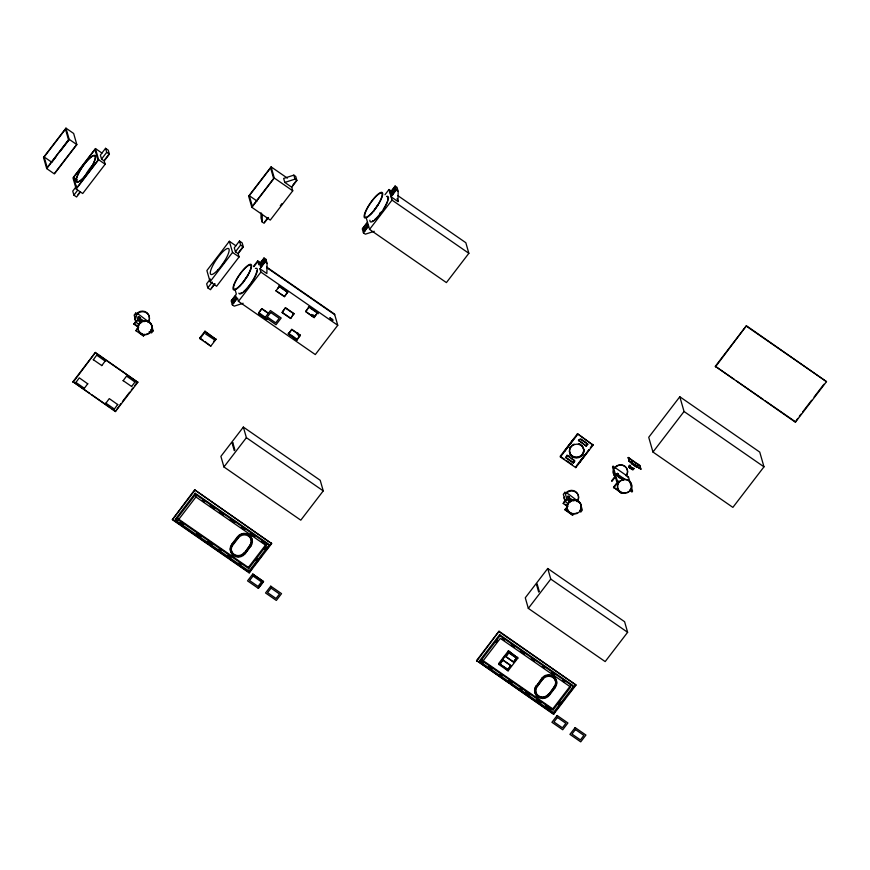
<?xml version="1.0" encoding="UTF-8"?>
<svg xmlns="http://www.w3.org/2000/svg" width="870" height="870" viewBox="0 0 870 870"><rect width="100%" height="100%" fill="white"/><g stroke="black" fill="none" stroke-linecap="round" stroke-linejoin="round"><path stroke-width="1.3" d="M261.098 212.824L261 217.924L262.142 221.959L264.078 223.264L268.515 217.478M262.153 221.937L262.294 214.27M265.872 261.892L265.916 259.336L263.991 258.009L258.814 264.774L257.705 260.902L253.692 266.133M265.926 259.314L267.068 263.349L266.873 273.561L259.956 268.776L265.143 262.022L263.991 258.009M395.1 186.039L396.252 190.041L391.065 196.805L397.981 201.59L398.166 191.378L397.035 187.344L395.1 186.039L389.912 192.792M629.88 461.937L638.971 467.723L630.565 462.427C629.913 462.122 632.218 462.177 629.108 461.404L628.336 457.489L639.863 465.472L640.896 469.05L638.765 468.006M638.971 467.723L640.896 469.05M65.957 128.14L43.5 157.426L46.697 168.595L54.386 173.913L76.843 144.627L73.645 133.469L65.957 128.14L69.165 139.309L76.843 144.627M44.163 156.97L65.468 129.184L68.502 139.776L47.197 167.562L44.163 156.97L51.841 162.288L55.941 156.948M46.697 168.595L69.165 139.309M60.041 151.597L69.056 139.842M54.886 172.88L76.19 145.094M101.964 153.076L95.439 148.552L72.971 177.839L76.179 189.007L82.704 193.521L105.172 164.234L104.226 160.95L101.529 159.079L100.387 155.077L105.564 148.313L108.261 150.184L109.402 154.186L104.226 160.95M73.635 177.371L94.939 149.586L97.973 160.178L76.669 187.963L73.635 177.371L77.473 180.036M76.44 186.289L72.743 191.117L73.896 195.13L76.582 196.99L80.279 192.161M76.179 189.007L98.636 159.721L95.439 148.552M73.896 195.13L77.593 190.302M101.529 159.079L106.716 152.326L105.564 148.313M78.017 194.532L80.084 191.835M104.965 159.395L108.424 154.882M72.939 381.734L95.395 352.448L137.83 382.289L115.373 411.575L72.939 381.734L89.621 393.283M73.102 382.311L95.395 352.448M75.886 382.506L79.3 377.863L87.794 383.855M93.297 359.799L96.711 355.156L105.216 361.148M149.172 331.72L151.576 332.916L153.163 330.85L151.108 323.694L139.331 314.853L135.742 313.048L134.154 315.114L136.198 322.281L139.265 324.912M84.336 388.368L87.75 383.713M101.757 365.661L105.172 361.006M138.363 327.229L134.056 324.249L135.938 320.845M134.056 324.249L136.144 321.53M136.198 322.281L137.786 320.203L135.742 313.048M137.851 327.327L135.959 330.73L143.496 335.95L144.888 334.134M135.959 330.73L138.743 327.109M287.372 178.132L271.092 166.866L248.635 196.152L251.843 207.321L270.287 220.088L292.744 190.802L291.722 187.224L284.805 182.439L283.653 178.426L293.832 175.131L295.746 176.458L296.898 180.46L291.722 187.224M249.298 195.685L270.603 167.899L273.637 178.491L252.333 206.277L249.298 195.685L257.031 201.046M251.843 207.321L274.3 178.035L271.092 166.866M235.879 245.786L229.343 241.273L206.886 270.559L210.083 281.717L216.619 286.241L239.076 256.954L238.13 253.659L235.444 251.8L234.291 247.798L239.478 241.033L242.164 242.893L243.317 246.906L238.13 253.659M105.857 403.267L109.272 398.612L117.765 404.615M123.138 380.734L126.552 376.09L135.046 382.082M210.355 279.009L206.647 283.837L207.799 287.85L210.486 289.71L214.933 283.914M210.083 281.717L232.54 252.43L229.343 241.273M114.318 409.117L117.722 404.463M131.587 386.584L135.002 381.941M207.799 287.85L212.247 282.054M235.444 251.8L240.631 245.046L239.478 241.033M115.373 411.575L120.821 403.68M122.42 401.592L129.641 392.174M131.25 390.086L132.849 387.987M134.458 385.899L137.667 381.712M211.236 288.155L214.683 283.653M238.869 252.104L242.328 247.602M264.817 221.709L267.579 218.109M292.461 185.669L295.909 181.167M253.855 266.709L257.868 261.478L260.097 263.023M200.013 338.691L199.806 337.973L204.994 331.209L215.956 339.376L210.779 346.162L199.98 338.691L205.189 331.894L204.994 331.209M232.159 300.117L235.607 295.615L236.509 298.758L233.062 303.26L232.159 300.117L233.312 300.911L233.91 303.01M259.793 264.067L263.251 259.565L264.154 262.718L260.695 267.22L259.793 264.067L260.946 264.871L261.555 266.97M233.312 300.911L236.075 297.312M260.946 264.871L263.719 261.261M243.143 303.26L234.237 306.153L232.312 304.826L237.499 298.062L238.445 301.357L315.299 354.568L337.756 325.282L334.558 314.113L266.611 267.068M238.445 301.357L260.902 272.071L259.956 268.776M213.531 341.562L215.749 338.658M258.977 312.352L261.848 308.6L267.133 312.254M279.27 285.893L287.85 292.168L284.392 296.681L287.72 291.744L279.27 285.893L277.66 288.568M258.52 313.537L266.97 319.388L258.52 313.537L261.848 308.6M284.392 296.681L275.931 290.819L279.39 286.317M265.252 317.311L270.44 310.557L281.195 318.007L276.018 324.76L258.586 312.547M282.598 311.46L285.48 307.708L293.929 313.559L290.602 318.496L282.141 312.645L285.48 307.708M384.964 194.728L388.977 189.508L392.316 191.813M290.602 318.496L293.929 313.559M367.455 222.078L362.279 228.843L363.421 232.845L365.346 234.182L374.252 231.289M363.258 228.147L366.716 223.633L367.618 226.787L364.16 231.289L363.258 228.147L364.41 228.94L365.019 231.039M394.36 187.594L395.263 190.748L391.804 195.25L390.902 192.096L394.36 187.594L395.513 188.388L392.055 192.901L392.664 195M364.41 228.94L367.869 224.438M363.421 232.845L368.608 226.091M379.918 213.106L380.494 212.356M288.372 333.852L291.831 329.349L300.28 335.2L296.942 340.137L288.372 333.852L296.942 340.137M309.1 306.816L305.642 311.329L314.222 317.604L317.561 312.678L309.1 306.816L305.772 311.754L314.222 317.604M288.492 334.287L291.831 329.349M397.884 195.674L465.831 242.719L468.865 253.311L446.408 282.598L369.554 229.386L392.011 200.1L388.977 189.508M296.822 339.713L300.28 335.2M314.103 317.18L317.561 312.678M194.641 489.821L172.347 519.684L249.19 572.895L271.657 543.609L194.641 489.821L271.657 543.609M172.347 519.684L194.804 490.397M243.361 427.083L220.893 456.369L223.938 466.962L300.792 520.173L323.248 490.887L320.214 480.294L243.361 427.083L246.395 437.675L323.248 490.887M175.37 519.183L195.239 493.279L268.623 544.098L268.95 545.218L249.081 571.122L175.686 520.303L175.37 519.183L177.589 520.728M175.686 520.303L195.554 494.399L195.239 493.279M248.7 568.556L248.374 567.436L265.937 544.533L266.263 545.653L248.7 568.556L178.372 519.868L195.935 496.966L195.619 495.846M223.938 466.962L246.395 437.675M233.432 555.082A8.189 7.786 -16 0 1 231.801 544.174L237.553 536.67A8.189 7.786 -16 0 1 252.191 541.912M231.964 544.75L237.717 537.247A8.189 7.786 -16 0 1 249.146 535.376A8.189 7.786 -16 0 1 250.788 546.284L245.025 553.798A8.189 7.786 -16 0 1 233.606 555.658A8.189 7.786 -16 0 1 231.964 544.75L231.801 544.174M238.489 537.769L232.736 545.283A7.232 6.873 -16 0 0 234.171 554.908A7.232 6.873 -16 0 0 244.263 553.266L250.016 545.751A7.232 6.873 -16 0 0 248.57 536.137A7.232 6.873 -16 0 0 238.489 537.769L238.326 537.203L232.573 544.707A7.232 6.873 -16 0 0 231.648 546.306M244.263 553.266L249.853 545.185A7.232 6.873 -16 0 0 248.407 535.561M255.91 560.682L257.498 558.605M264.654 549.274L266.242 547.208M252.235 568.132L249.19 572.895M254.649 565L261.859 555.582M265.872 550.351L271.494 543.032M252.746 574.08L247.537 580.877L258.336 588.359L263.545 581.562L252.746 574.08L263.512 581.562L258.325 588.327M577.484 433.749L560.204 456.271L560.41 456.989L575.777 467.625L593.057 445.103L577.484 433.749L593.057 445.103M560.41 456.989L577.691 434.456M567.131 455.891L565.696 457.772L573.373 463.09L574.82 461.22L566.925 455.173L569.121 456.696M578.648 440.872L580.094 439.002L587.772 444.32L586.336 446.201L578.441 440.155L586.336 446.201M573.373 463.09L574.613 460.502L571.318 458.218M586.13 445.483L587.565 443.602L587.772 444.32M576.397 465.841L584.629 455.119M590.382 447.604L592.851 444.385M580.725 512.158L582.313 510.081L580.257 502.925L568.491 494.084L564.891 492.289L563.303 494.356L565.359 501.512L568.425 504.154M565.098 500.076L563.216 503.491L567.512 506.471M563.216 503.491L565.989 499.869M565.359 501.512L566.946 499.445L564.891 492.289M574.037 513.376L572.645 515.181L565.119 509.972L567.697 505.655M565.119 509.972L567.893 506.34M629.75 490.31L631.946 491.822L632.523 491.071L628.466 476.901L613.089 466.255L612.513 467.016L616.58 481.186L618.777 482.709M625.139 479.479L616.754 473.671L616.178 474.422L623.518 479.5M611.686 480.751L615.797 475.39M629.488 458.969L629.108 458.022M611.882 481.447L615.177 477.151M476.564 660.526L499.021 631.239L576.038 685.027L553.581 714.313L476.564 660.526L508.863 682.885M629.108 461.404L628.336 457.489M476.727 661.102L499.021 631.239M547.741 568.491L525.284 597.777L528.318 608.38L605.172 661.591L627.629 632.305L624.595 621.713L547.741 568.491L550.775 579.094L627.629 632.305M679.818 396.753L648.726 437.305L652.957 452.041L732.877 507.384L763.98 466.831L759.749 452.096L679.818 396.753L684.048 411.499L763.98 466.831M630.565 462.427L631.044 461.535M616.58 481.186L617.156 480.436L613.089 466.255M479.751 660.602L499.619 634.698L573.015 685.516L573.33 686.637L553.461 712.541L480.077 661.722L479.751 660.602L483.089 662.918M618.244 490.452L621.267 493.094L613.535 487.2L617.646 481.839M631.533 463.656L631.946 462.166L631.533 463.656L636.535 467.114L637.395 465.994M480.077 661.722L499.945 635.818L499.619 634.698M613.731 487.885L618.668 481.447M496.009 642.473L497.607 640.385M482.763 661.287L500.326 638.384L570.644 687.072L553.081 709.974L482.763 661.287L482.437 660.167L552.765 708.854L553.081 709.974M638.178 464.982L637.949 464.145M627.89 477.652L628.466 476.901M528.318 608.38L550.775 579.094M715.314 366.292L746.406 325.739L826.5 381.647L795.397 422.2L715.314 366.292L734.182 379.353M639.863 465.472L638.841 465.276M715.477 366.857L746.406 325.739M652.957 452.041L684.048 411.499M508.417 650.847L498.63 663.614L498.869 664.473L508.091 670.857L517.878 658.09L508.417 650.847L517.878 658.09M498.869 664.473L508.656 651.706M500.707 662.864L502.947 659.938L509.809 664.691M507.96 653.403L505.72 656.339L513.681 662.19L516.552 657.861L509.689 653.109M507.917 669.704L510.788 665.365L507.917 669.704L500.076 664.278L502.947 659.938M513.55 661.765L516.552 657.861M513.561 662.548L517.639 657.231M536.344 686.169L542.108 678.654A8.189 7.786 -16 0 1 553.537 676.795A8.189 7.786 -16 0 1 555.169 687.702L549.416 695.217A8.189 7.786 -16 0 1 537.986 697.077A8.189 7.786 -16 0 1 536.344 686.169L541.945 678.089A8.189 7.786 -16 0 1 556.582 683.331M544.022 677.295A7.232 6.873 -16 0 0 542.717 678.622L537.116 686.702A7.232 6.873 -16 0 0 538.563 696.326A7.232 6.873 -16 0 0 548.644 694.684L554.407 687.169A7.232 6.873 -16 0 0 552.961 677.545A7.232 6.873 -16 0 0 542.88 679.187L537.116 686.702M548.644 694.684L554.244 686.604A7.232 6.873 -16 0 0 552.798 676.98M547.763 696.141A8.189 7.786 -16 0 0 549.253 694.641L555.006 687.126L555.169 687.702M552.765 708.854L570.328 685.951L570.644 687.072M558.714 704.167L560.302 702.101M553.581 714.313L555.016 711.649M557.431 708.506L564.641 699.088M568.654 693.868L575.07 685.495M795.397 422.2L797.692 418.426M799.334 416.295L800.965 414.163M802.608 412.021L811.601 400.287M814.059 397.09L823.879 384.279M284.805 182.439L294.974 179.133L296.898 180.46M629.314 466.157L629.532 466.712M629.532 466.211L628.89 466.081L629.554 467.016M630.402 465.591C628.379 465.298 632.936 469.147 633.806 468.462M632.207 469.593L633.055 469.92L632.871 469.278M150.76 329.643L153.163 330.85M632.62 469.343L630.108 467.614M631.87 469.419L632.86 469.408M631.783 468.821L633.153 469.039M631.544 469.289L629.815 467.984M637.101 466.951L637.764 467.255L637.449 466.788M746.569 326.315L826.5 381.647M736.401 380.897L763.044 399.341M765.263 400.874L795.234 421.635M396.252 190.041L398.166 191.378M390.902 192.096L392.055 192.901M392.011 200.1L468.865 253.311M274.3 178.035L292.744 190.802M628.086 457.827L628.847 458.359M630 459.153L637.688 464.482M633.143 463.558L637.134 466.32M629.369 461.067L630.13 461.6M580.986 439.046L586.467 442.841M623.616 480.033L617.33 475.683L616.754 473.671M617.156 480.436L619.353 481.947M630.326 489.549L632.523 491.071M569.85 455.249L573.145 457.533M613.535 487.2L617.298 489.799M565.489 457.054L573.167 462.372M561.302 457.033L564.597 459.316M566.794 460.828L572.286 464.634M106.716 152.326L109.402 154.186M240.631 245.046L243.317 246.906M265.143 262.022L267.068 263.349M257.705 260.902L261.043 263.218M266.775 267.645L334.722 314.69M98.636 159.721L105.172 164.234M232.54 252.43L239.076 256.954M260.902 272.071L337.756 325.282M278.748 286.263L287.557 292.363M308.469 306.849L318.387 313.711M284.262 296.246L275.931 290.819M573.819 500.837L567.523 496.487L568.121 498.499L571.264 500.674M285.599 308.143L294.049 313.994M565.163 504.296L567.316 505.785M282.021 312.21L290.471 318.072M564.913 509.276L572.645 515.181M261.979 309.024L268.319 313.417M291.95 329.773L300.4 335.635M288.318 333.134L297.127 339.224M205.189 331.894L215.988 339.376M205.483 333.852L213.857 339.42M199.806 337.973L203.036 340.203M205.189 341.692L210.768 346.14M144.659 321.606L138.373 317.245L138.972 319.268L142.114 321.443M133.86 323.564L138.156 326.544M139.526 332.655L143.496 335.95M499.184 631.816L576.038 685.027M95.559 353.024L137.83 382.289M499.945 635.818L573.33 686.637M502.24 638.808L504.469 640.353M511.168 644.996L514.518 647.313M520.097 651.173L524.567 654.262M531.255 658.905L534.604 661.222M542.423 666.627L544.653 668.182M551.352 672.814L554.701 675.131M562.509 680.547L564.739 682.091M93.264 359.658L101.714 365.509M123.094 380.592L131.544 386.443M516.671 658.285L508.83 652.859L505.84 656.763L513.681 662.19M503.077 660.373L510.918 665.8M507.797 669.269L500.076 664.278M500.674 665.028L502.719 666.453M505.796 668.584L508.091 670.857M488.646 666.768L491.985 669.073M499.771 674.467L501.99 676.001M508.667 680.623L512.006 682.939M519.781 688.322L522.011 689.866M525.349 692.172L529.797 695.25M536.464 699.871L540.912 702.949M545.36 706.038L550.917 709.887M75.842 382.365L84.303 388.227M105.814 403.125L114.274 408.976M511.092 684.429L553.418 713.737M91.85 394.828L109.642 407.149M111.871 408.693L115.21 410.999M195.554 494.399L268.95 545.218M202.318 500.489L204.548 502.033M210.127 505.894L214.596 508.983M219.055 512.082L223.525 515.17M230.224 519.803L234.683 522.892M241.381 527.535L244.731 529.852M250.31 533.712L254.779 536.812M261.478 541.444L264.828 543.761M195.935 496.966L266.263 545.653M248.374 567.436L178.056 518.748L178.372 519.868M179.818 522.272L183.146 524.577M196.5 533.821L200.948 536.899M207.615 541.521L212.062 544.598M218.74 549.22L220.958 550.753M227.635 555.375L230.963 557.681M238.75 563.075L240.979 564.619M173.293 519.879L179.97 524.501M182.2 526.045L207.821 543.783M210.051 545.327L227.864 557.67M230.093 559.214L247.917 571.546M630.565 467.94L629.728 467.266M566.946 499.445L570.013 502.088M137.786 320.203L140.853 322.846M629.902 467.995L629.13 467.32M629.847 467.31L628.988 466.407M629.565 467.69L628.879 467.027M639.95 467.005L640.635 469.387M636.329 466.418L636.535 467.114M630.967 461.687L631.174 462.383M631.207 489.244L631.946 491.822M575.57 466.918L575.777 467.625M554.244 686.604L554.407 687.169M549.253 694.641L549.416 695.217M542.717 678.622L542.88 679.187M541.945 678.089L542.108 678.654M397.122 198.588L397.981 201.59M504.382 656.1L504.633 656.959M502.653 658.351L502.903 659.21M366.509 218.794L369.554 229.386M293.842 175.098L294.974 179.133M235.237 290.188L236.346 294.049L231.17 300.813L232.312 304.826M250.788 546.284L250.625 545.718L245.025 553.798M249.853 545.185L250.016 545.751M248.766 570.002L249.081 571.122M237.553 536.67L237.717 537.247M299.954 335.439A7.232 6.873 -16 0 1 297.649 332.688M310.884 315.418A7.232 6.873 -16 0 1 314.342 316.658M311.003 314.505A8.189 7.786 -16 0 1 314.918 315.908M299.378 336.19A8.189 7.786 -16 0 1 296.768 333.069M256.791 270.787A14.453 3.523 -55.3 0 1 243.459 291.657M242.251 292.516A14.453 3.523 -55.3 0 1 240.381 293.179M242.686 283.044A14.453 3.523 -55.3 0 1 248.363 274.942M255.399 268.438A15.421 3.763 -55.3 0 1 251.724 282.445A15.421 3.763 -55.3 0 1 238.858 293.147M387.476 197.316A14.453 3.523 -55.3 0 1 387.715 200.046M387.28 201.546A14.453 3.523 -55.3 0 1 383.289 209.344M381.897 211.432A14.453 3.523 -55.3 0 1 374.568 219.686M373.35 220.545A14.453 3.523 -55.3 0 1 372.316 221.056M373.796 211.073A14.453 3.523 -55.3 0 1 377.95 204.863M386.508 196.457A15.421 3.763 -55.3 0 1 382.071 211.584A15.421 3.763 -55.3 0 1 369.88 220.197M87.881 173.097A15.66 3.817 -55.3 0 1 91.002 168.649M84.314 177.175A16.149 3.937 -55.3 0 1 91.894 165.865M614.764 467.995A7.177 6.829 -16 0 1 624.78 466.363A7.177 6.829 -16 0 1 626.215 475.923M622.866 478.359A7.177 6.829 -16 0 1 621.506 478.717M615.166 476.673A7.177 6.829 -16 0 1 613.557 470.431M614.677 467.701A7.177 6.829 -16 0 1 624.693 466.081A7.177 6.829 -16 0 1 626.128 475.629M622.779 478.076A7.177 6.829 -16 0 1 621.419 478.424M615.079 476.379A7.177 6.829 -16 0 1 613.481 470.148M625.563 492.888A7.177 6.829 -16 0 1 617.515 485.047A7.177 6.829 -16 0 1 628.064 480.066A7.177 6.829 -16 0 1 629.336 491.104M628.205 491.931A7.177 6.829 -16 0 1 626.933 492.529M581.889 445.581A7.232 6.873 -16 0 1 579.572 456.5A7.232 6.873 -16 0 1 569.393 451.486M569.545 448.8A7.232 6.873 -16 0 1 570.035 447.517M579.637 444.026A7.232 6.873 -16 0 1 580.845 444.7M581.965 445.864A7.232 6.873 -16 0 1 581.758 455.304A7.232 6.873 -16 0 1 571.916 455.967A7.232 6.873 -16 0 1 570.84 446.614M571.797 445.592A7.232 6.873 -16 0 1 574.211 444.157M578.398 443.874A7.232 6.873 -16 0 1 580.932 444.972M221.796 265.818A15.66 3.817 -55.3 0 1 224.917 261.37M281.913 203.624A15.66 3.817 -55.3 0 1 280.281 205.733M142.854 334.036A7.177 6.829 -16 0 1 138.743 324.129A7.177 6.829 -16 0 1 149.857 322.324A7.177 6.829 -16 0 1 148.835 333.058M147.737 333.656A7.177 6.829 -16 0 1 146.551 334.058M136.655 314.581A7.177 6.829 -16 0 1 146.671 312.95A7.177 6.829 -16 0 1 148.107 322.509M136.394 322.444A7.177 6.829 -16 0 1 135.274 317.909M136.492 314.005A7.177 6.829 -16 0 1 149.325 318.605M149.064 319.79A7.177 6.829 -16 0 1 148.596 320.91M136.231 321.878A7.177 6.829 -16 0 1 135.372 316.158M565.804 493.823A7.177 6.829 -16 0 1 575.82 492.192A7.177 6.829 -16 0 1 577.256 501.751M564.956 500.641A7.177 6.829 -16 0 1 564.434 497.151M565.641 493.246A7.177 6.829 -16 0 1 578.213 499.021M577.756 500.141A7.177 6.829 -16 0 1 577.093 501.174M564.793 500.076A7.177 6.829 -16 0 1 564.228 497.77M569.785 512.256A7.177 6.829 -16 0 1 567.893 503.371A7.177 6.829 -16 0 1 576.93 500.304A7.177 6.829 -16 0 1 580.932 508.471M580.464 509.592A7.177 6.829 -16 0 1 579.801 510.625M576.897 512.887A7.177 6.829 -16 0 1 575.712 513.289M572.003 513.267A7.177 6.829 -16 0 1 570.85 512.854M547.458 675.805A7.232 6.873 -16 0 1 549.329 675.74M548.481 694.108A7.232 6.873 -16 0 1 536.029 687.724M545.925 697.229A8.189 7.786 -16 0 1 543.87 697.827M539.683 697.457A8.189 7.786 -16 0 1 536.181 685.593M244.1 552.689A7.232 6.873 -16 0 1 231.181 548.056M239.489 556.408A8.189 7.786 -16 0 1 237.358 556.495M636.057 466.135A2.893 0.544 37.5 0 1 633.545 464.928A2.893 0.544 37.5 0 1 631.446 462.666M633.773 468.169A2.893 0.544 37.5 0 1 632.979 468.506A2.893 0.544 37.5 0 1 629.858 466.07A2.893 0.544 37.5 0 1 630.25 465.428M270.722 312.482L267.275 316.984L275.725 322.835L279.183 318.333L270.722 312.482M232.823 442.776L232.246 443.526L234.302 450.682L234.878 449.931L232.823 442.776M253.039 576.038L249.581 580.551L258.042 586.402L261.489 581.889L253.039 576.038M270.755 586.173L265.546 592.97L276.334 600.441L281.543 593.644L270.755 586.173M271.048 588.131L267.59 592.633L276.04 598.484L279.498 593.982L271.048 588.131M573.526 439.285L564.358 451.454L573.526 439.285M588.903 449.921L579.735 462.09L588.903 449.921M537.214 584.194L536.638 584.944L538.693 592.1L539.269 591.35L537.214 584.194M557.137 715.499L551.917 722.296L562.716 729.767L567.925 722.981L557.137 715.499M557.431 717.456L553.972 721.959L562.422 727.82L565.881 723.307L557.431 717.456M575.135 727.592L569.926 734.378L580.725 741.86L585.934 735.063L575.135 727.592M575.429 729.538L571.971 734.052L580.431 739.902L583.89 735.4L575.429 729.538M138.961 316.93L140.059 317.789L138.961 316.93M140.016 320.53L141.125 321.389L140.016 320.53M568.11 496.172L569.219 497.02L568.11 496.172M569.165 499.771L570.274 500.62L569.165 499.771M329.991 317.898C332.383 322.204 335.559 320.247 329.991 317.898M617.352 473.367L618.45 474.215L617.352 473.367M618.374 476.945L619.483 477.793L618.374 476.945M240.392 285.556A15.421 3.763 -55.3 0 0 251.158 264.513A15.421 3.763 -55.3 0 0 235.378 281.347A15.421 3.763 -55.3 0 0 240.392 285.556M240.511 285.023A14.453 3.523 -55.3 0 0 250.603 265.296A14.453 3.523 -55.3 0 0 235.813 281.086A14.453 3.523 -55.3 0 0 240.511 285.023M371.501 213.585A15.421 3.763 -55.3 0 0 382.267 192.542A15.421 3.763 -55.3 0 0 366.487 209.376A15.421 3.763 -55.3 0 0 371.501 213.585M371.62 213.052A14.453 3.523 -55.3 0 0 381.712 193.325A14.453 3.523 -55.3 0 0 366.922 209.115A14.453 3.523 -55.3 0 0 371.62 213.052M83.857 177.317A15.66 3.817 -55.3 0 0 94.786 155.947A15.66 3.817 -55.3 0 0 78.768 173.054A15.66 3.817 -55.3 0 0 83.857 177.317M83.803 177.589A16.149 3.937 -55.3 0 0 95.069 155.556A16.149 3.937 -55.3 0 0 78.55 173.184A16.149 3.937 -55.3 0 0 83.803 177.589M621.974 492.844A7.177 6.829 -16 0 0 631.718 485.264A7.177 6.829 -16 0 0 620.212 481.143A7.177 6.829 -16 0 0 621.974 492.844M574.048 457.522A7.232 6.873 -16 0 0 583.868 449.888A7.232 6.873 -16 0 0 572.286 445.734A7.232 6.873 -16 0 0 574.048 457.522M217.772 270.037A15.66 3.817 -55.3 0 0 228.701 248.668A15.66 3.817 -55.3 0 0 212.682 265.774A15.66 3.817 -55.3 0 0 217.772 270.037M143.017 334.602A7.177 6.829 -16 0 0 152.054 326.261A7.177 6.829 -16 0 0 140.2 323.118A7.177 6.829 -16 0 0 143.017 334.602M572.166 513.844A7.177 6.829 -16 0 0 581.214 505.492A7.177 6.829 -16 0 0 569.35 502.36A7.177 6.829 -16 0 0 572.166 513.844"/></g></svg>
